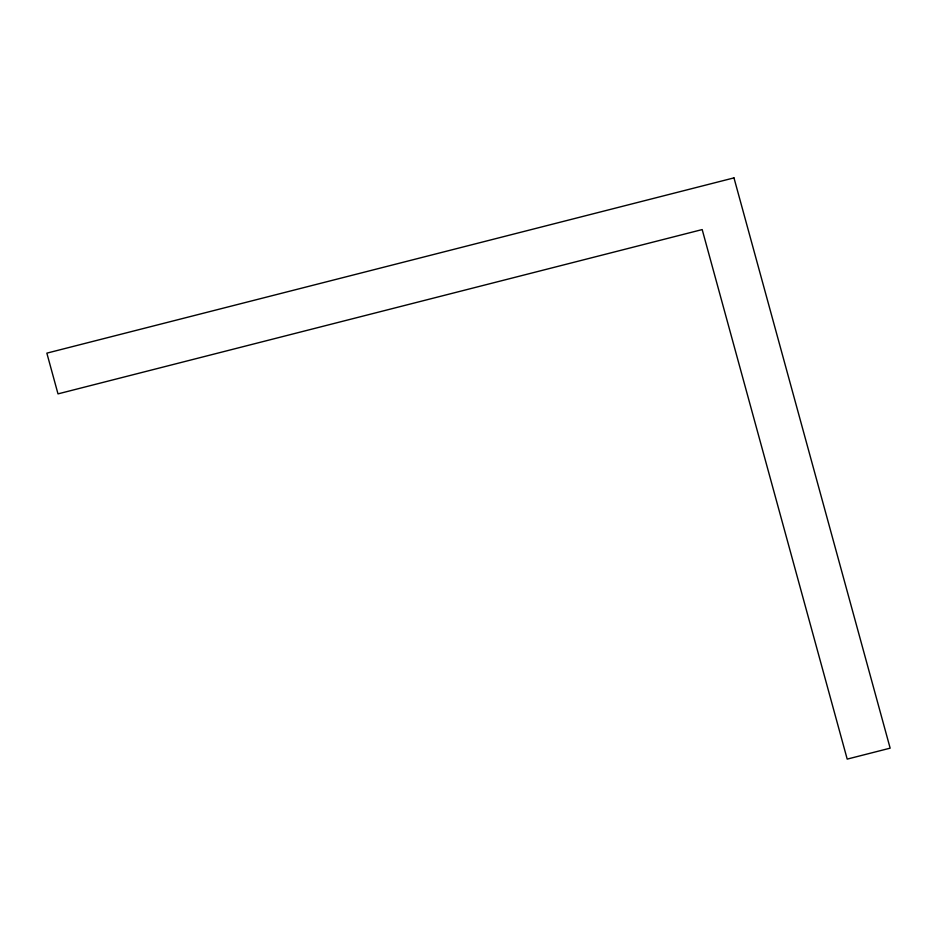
<?xml version="1.0" encoding="UTF-8"?>
<svg xmlns="http://www.w3.org/2000/svg" width="937" height="937" viewBox="0 0 937 937"><rect width="100%" height="100%" fill="white"/><g stroke="black" fill="none" stroke-linecap="round" stroke-linejoin="round"><path stroke-width="1.41" d="M733.976 177.889L46.85 353.144L58 393.88L702.188 229.577L847.2 759.111L890.15 748.159L733.976 177.889"/></g></svg>
